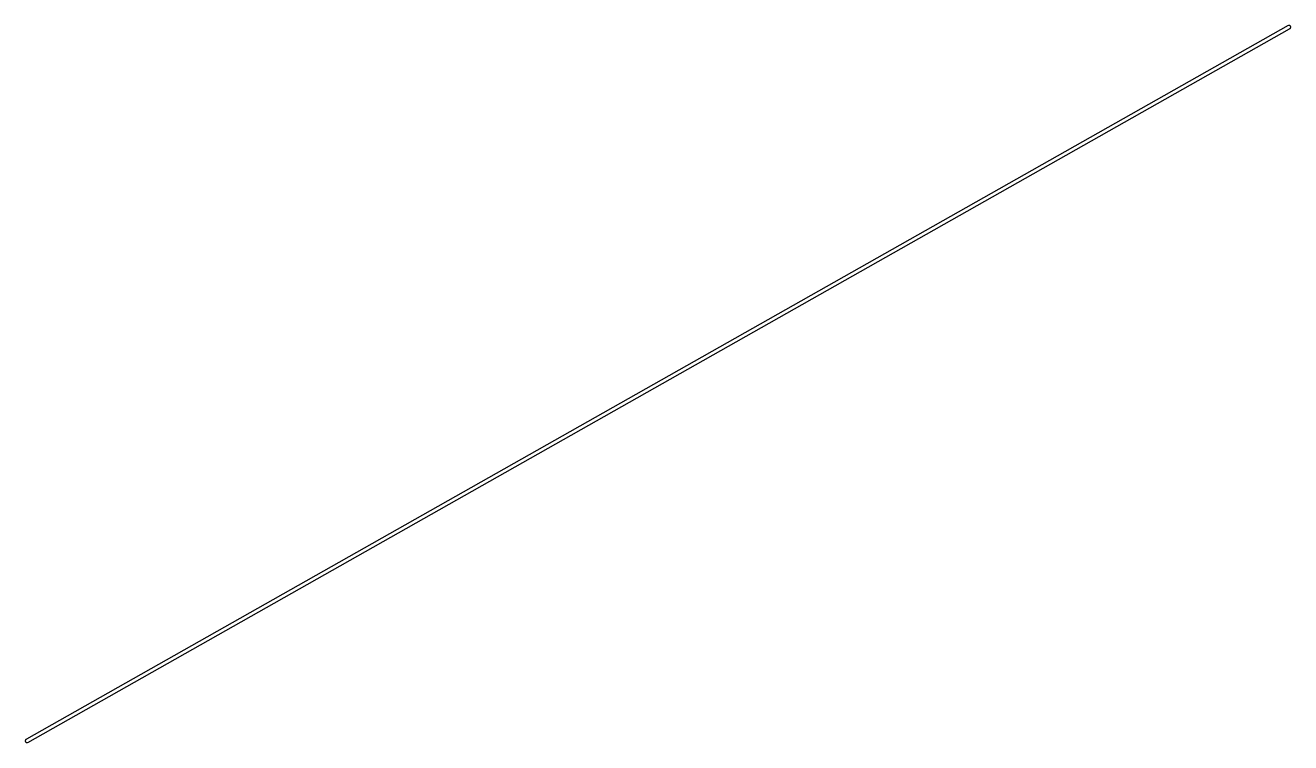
# Model space of a CAD drawing. Header units: metres. Extents: x -5 to 3475, y -5 to 1968.
import ezdxf

# ---------------------------------------------------------------- set-up
doc = ezdxf.new("R2010")
doc.units = ezdxf.units.M

msp = doc.modelspace()

# ---------------------------------------------------------------- linework, layer by layer
for p, q in [((3468.29, 1967.62), (-1.99338, 4.58545)), ((1.99338, -4.58545), (3472.28, 1958.44)), ((3469.29, 1967.93), (3468.29, 1967.62)), ((3470.33, 1968.03), (3469.29, 1967.93)), ((3471.36, 1967.91), (3470.33, 1968.03)), ((3472.36, 1967.58), (3471.36, 1967.91)), ((3472.28, 1958.44), (3473.18, 1958.96)), ((3473.26, 1967.05), (3472.36, 1967.58)), ((3473.18, 1958.96), (3473.97, 1959.65)), ((3474.03, 1966.34), (3473.26, 1967.05)), ((3473.97, 1959.65), (3474.59, 1960.49)), ((3474.63, 1965.49), (3474.03, 1966.34)), ((3474.59, 1960.49), (3475.02, 1961.44)), ((3475.05, 1964.53), (3474.63, 1965.49)), ((3475.02, 1961.44), (3475.25, 1962.46)), ((3475.26, 1963.51), (3475.05, 1964.53)), ((3475.25, 1962.46), (3475.26, 1963.51)), ((-4.9678, 0.566406), (-4.97701, -0.478836)), ((-4.74149, 1.58688), (-4.9678, 0.566406)), ((-4.30794, 2.53802), (-4.74149, 1.58688)), ((-3.68611, 3.37823), (-4.30794, 2.53802)), ((-2.90318, 4.0708), (-3.68611, 3.37823)), ((-1.99338, 4.58545), (-2.90318, 4.0708)), ((-4.97701, -0.478836), (-4.76869, -1.50314)), ((-4.76869, -1.50314), (-4.35196, -2.46176)), ((-4.35196, -2.46176), (-3.74503, -3.31281)), ((-3.74503, -3.31281), (-2.97443, -4.01904)), ((-2.97443, -4.01904), (-2.07381, -4.54964)), ((-2.07381, -4.54964), (-1.08258, -4.88138)), ((-1.08258, -4.88138), (-0.044022, -4.9998)), ((-0.044022, -4.9998), (0.996445, -4.89969)), ((0.996445, -4.89969), (1.99338, -4.58545))]:
    msp.add_line(p, q)

doc.saveas('drawing.dxf')
